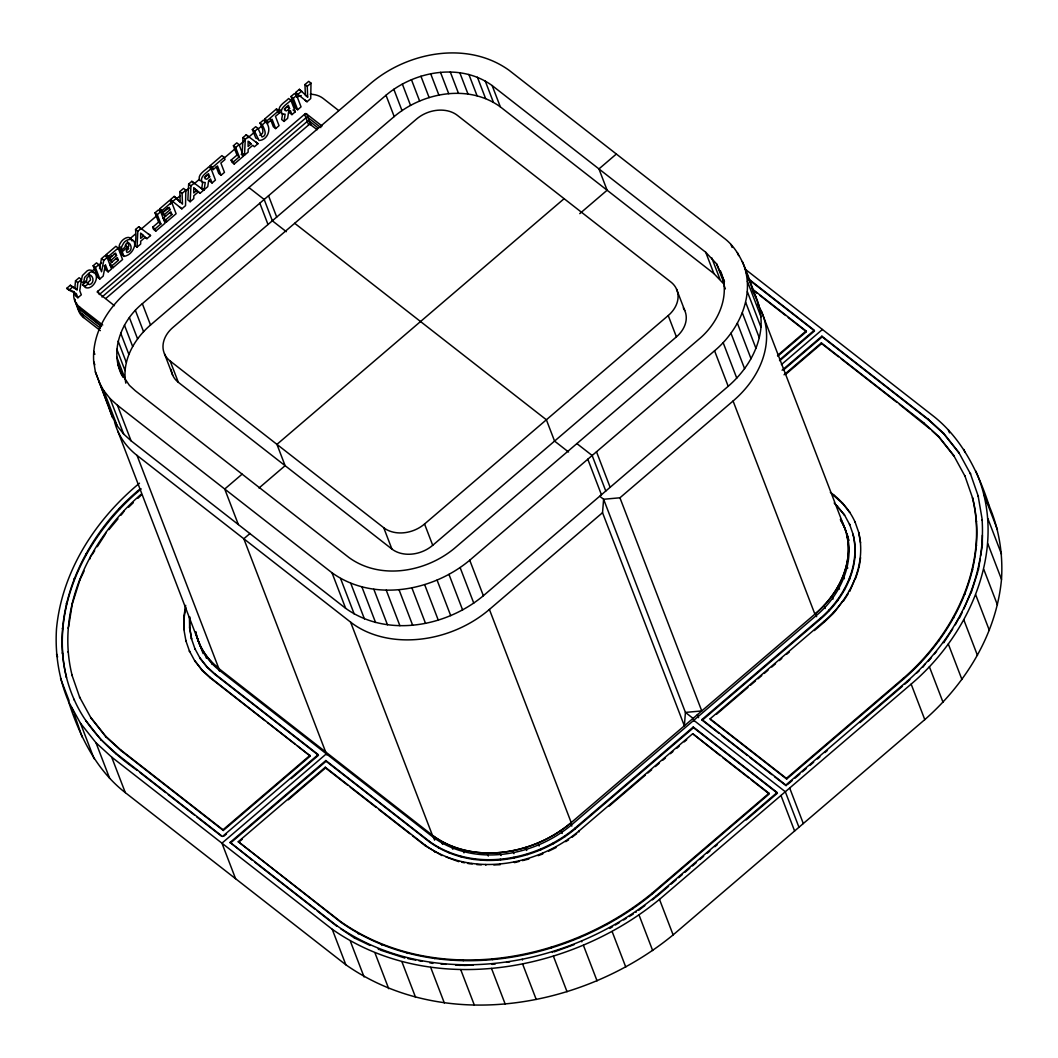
<?xml version="1.0" encoding="UTF-8"?>
<svg xmlns="http://www.w3.org/2000/svg" width="1058" height="1058" viewBox="0 0 1058 1058"><rect width="100%" height="100%" fill="white"/><g stroke="black" fill="none" stroke-linecap="round" stroke-linejoin="round"><path stroke-width="1.5" d="M744.581 268.719L932.706 415.569C961.867 438.171 978.359 472.185 989.428 506.557C999.175 529.529 1003.077 554.471 1001.503 579.348C996.371 634.192 965.57 683.772 924.785 719.625L673.126 934.902C584.241 1007.97 444.241 1033.679 345.847 964.777L125.294 792.614C96.133 770.012 79.641 735.998 68.572 701.626C58.825 678.654 54.923 653.712 56.497 628.836C61.893 571.175 95.564 519.544 139.484 483.202M137.156 770.369C111.037 751.854 87.034 729.16 74.06 699.325L74.338 700.026C40.984 625.106 79.985 538.443 139.669 489.272M66.231 676.71L66.495 677.411C49.21 606.419 87.298 533.682 141.203 488.915M264.897 720.591L210.41 678.046L202.343 670.693L194.884 660.906L202.078 669.979L210.132 677.345L310.311 756.034L223.291 830.477L120.89 750.545L105.906 736.871L91.133 718.237L79.548 697.024L79.826 697.725L71.918 674.964L72.182 675.678C55.056 607.966 90.433 538.072 141.124 494.271M93.712 361.81C91.821 334.844 106.607 309.452 126.51 292.286L371.332 82.855C408.533 51.67 467.848 40.64 509.07 70.278L723.632 237.772C742.69 251.897 747.411 276.416 755.994 297.073C760.028 306.582 761.641 316.924 760.993 327.226C758.85 350.449 745.52 371.265 728.195 386.302L483.374 595.733C446.185 626.918 386.871 637.948 345.635 608.31L131.073 440.816L123.707 434.084L117.279 425.977L112.346 417.037L95.392 371.913L93.712 361.81L94.85 364.772M121.855 375.339C109.291 350.291 121.855 320.349 142.341 303.699L386.011 95.246C414.604 71.045 460.455 62.475 492.155 85.566L705.726 252.267L716.623 263.931L724.479 281.428M125.809 383.181C121.577 360.99 134.062 339.076 150.527 325.018L394.198 116.565C422.777 92.363 468.641 83.78 500.341 106.871L713.899 273.586L723.831 284.007M195.161 661.62L189.382 650.921L189.647 651.635L185.666 640.183L185.93 640.897L183.788 628.888L183.788 617.224L185.679 605.374M185.705 607.57L184.066 617.925L184.066 629.603L183.788 628.888M189.567 627.751L189.58 616.695L189.845 628.452L191.617 639.164L189.567 627.751L189.845 628.452M720.392 270.769C731.184 295.261 718.131 323.325 698.73 339.367L455.059 547.806C426.467 572.021 380.615 580.591 348.915 557.5L135.345 390.786L129.367 385.324L120.678 372.297M98.711 381.515L103.644 390.455L110.072 398.562L117.438 405.293L332 572.775C373.223 602.425 432.537 591.396 469.739 560.211L714.56 350.78C739.687 329.845 756.351 293.331 742.359 261.551M702.234 720.26L701.957 719.546L820.162 618.441C843.914 598.193 860.749 565.845 853.013 534.211C861.397 565.964 844.324 598.775 820.426 619.142L702.234 720.26L719.017 733.353M786.663 779.058L786.398 778.344L903.241 678.39C953.787 634.721 988.952 565.25 972.447 497.696L972.725 498.397C989.217 565.964 954.065 635.435 903.506 679.104L786.663 779.058L710.394 719.519L710.13 718.805L824.116 621.297C849.151 599.939 866.859 565.818 858.699 532.465L860.577 542.86M774.509 776.678L786.134 785.75L785.856 785.036L907.195 681.246C953.033 641.188 986.426 582.059 982.089 519.756L982.353 520.47L978.134 495.951L978.412 496.665L970.305 473.336L970.57 474.05L958.707 452.295L943.564 433.198L928.223 419.193L821.894 336.193L782.1 370.221M980.607 555.979L982.353 545.055L982.353 535.229M68.572 701.626L80.448 723.196L95.987 742.769L111.659 757.092L332.212 929.255C430.606 998.157 570.606 972.434 659.491 899.379L911.15 684.103C970.596 633.716 1009.041 546.523 975.793 471.035M181.844 208.823L170.444 199.631L174.213 196.404L180.204 202.343L179.794 191.63L183.537 188.417L185.824 190.202L185.534 205.662L181.844 208.823L179.556 207.037M304.969 84.547L307.256 86.333L307.666 97.045L305.378 95.26L304.969 84.547L308.711 81.347L310.999 83.132L310.721 98.579L307.018 101.74L304.73 99.955M144.642 236.899L146.93 238.685L150.54 235.59L138.717 226.756L135.543 229.48C136.575 239.055 136.032 254.065 123.998 256.433L121.71 254.647L119.898 249.939L122.186 251.725L123.998 256.433M125.638 245.033L128.653 248.723L126.299 250.733L126.986 252.505C136.244 250.614 127.317 235.18 124.844 247.334L121.591 250.124L121.472 247.956A5.845 3.399 -52 0 1 122.794 244.636C125.201 238.513 135.45 236.608 134.683 245.363L137.037 247.149L137.831 231.266L141.005 228.541L138.717 226.756M203.652 190.162L191.829 181.328L188.655 184.052L187.861 199.936L190.149 201.721L193.786 198.613L193.786 195.77L198.415 191.802L200.041 193.257L203.652 190.162L201.364 188.377M190.149 201.721L190.943 185.838L194.117 183.113L191.829 181.328M258.007 143.676L246.17 134.842L242.996 137.566L242.203 153.436L244.491 155.222L248.127 152.127L248.127 149.284L252.756 145.316L254.383 146.771L258.007 143.676L255.719 141.891M244.491 155.222L245.284 139.352L248.458 136.627L246.17 134.842M758.044 304.849A101.052 77.644 -21 0 1 733.075 401.008L619.935 497.789L603.615 499.27L685.425 712.418L684.354 725.814L602.531 512.68L603.615 499.27L599.793 496.295M74.827 288.014L75.515 280.833L79.152 277.725L81.44 279.51L79.747 290.699L81.321 294.812L77.895 297.748L75.607 295.962L74.02 291.849L66.694 288.371L70.344 285.25L77.115 289.799L77.803 282.618L81.44 279.51M68.598 626.878L72.209 604.171L79.879 579.903L84.124 570.989M195.823 631.904C198.428 646.279 207.09 659.068 218.358 668.167L432.907 835.661C474.143 865.299 533.457 854.269 570.646 823.084L815.467 613.666C837.949 594.53 853.912 563.954 846.598 534.025L849.032 540.387M860.604 557.632L858.964 567.987L858.686 567.286M980.118 559.087L978.385 570.011L978.108 569.297M202.713 182.148L201.8 187.861L204.128 189.766L207.752 186.658L208.677 180.495L210.502 178.934L212.05 182.981L215.435 180.085L211.045 168.632L208.757 166.847C205.702 170.259 196.669 174.544 199.817 180.534L201.642 181.103M282.605 113.814L281.679 119.514L284.02 121.419L287.644 118.324L288.556 112.161L290.395 110.587L291.942 114.634L295.327 111.751L290.924 100.298L288.636 98.513C285.594 101.925 276.561 106.21 279.709 112.201L281.521 112.77M284.02 121.419L285.131 114.171L281.997 113.986C278.849 107.995 287.882 103.71 290.924 100.298M99.531 268.573L101.475 258.628L104.848 255.732L107.136 257.517L111.54 268.97L108.154 271.853L105.866 270.068L104.226 265.796M107.136 257.517L103.763 260.413L101.542 271.774L98.804 264.659L96.516 262.86L93.144 265.756L97.534 277.196L99.822 278.981L103.181 276.112L105.416 264.738L108.154 271.853M855.697 578.329L858.501 569.469M971.019 593.34L977.896 571.558M89.785 559.1L90.922 555.41M959.593 617.846L962.33 612.106M963.693 609.236L970.252 594.186M92.059 554.776L94.678 550.742M97.283 546.695L105.112 534.581M843.319 601.288L848.119 593.855M952.676 628.955L943.749 642.761L943.471 642.061M955.348 624.802L958.641 618.573M108.987 529.622L117.98 518.817M120.982 515.22L122.979 512.813M834.736 611.881L842.247 601.817M928.355 661.237L931.437 657.547M934.518 653.857L936.568 651.384M322.042 126.034L306.727 114.079L305.709 113.497L304.585 114.264L97.098 291.942L114.449 305.709M126.841 249.516L128.904 245.972L127.502 241.555M128.626 507.179L133.268 502.735M137.924 498.305L141.402 494.972M814.369 630.568L824.394 621.998L833.757 613.045L833.492 612.344M904.96 684.103L909.84 679.686M916.969 672.888L919.349 670.613M922.907 667.214L925.009 664.226M112.135 255.547L108.934 258.271L109.728 260.321L112.016 262.106L111.222 260.056L116.539 255.507L115.613 253.1L109.318 258.483L107.03 256.697L106.21 254.568L115.891 246.289L118.179 248.075L122.569 259.527L112.915 267.793L110.627 266.008L109.807 263.878L117.332 257.557L118.377 260.294L112.095 265.664L112.915 267.793M154.997 212.83L158.383 209.947L160.671 211.732L165.061 223.185L155.791 231.107L153.503 229.322L152.696 227.192L158.581 222.167L154.997 212.83L157.285 214.629L160.869 223.952L154.984 228.978L155.791 231.107M162.469 212.486L163.249 214.536L165.537 216.321L159.732 208.783L169.412 200.504L171.7 202.29L176.104 213.742L166.437 221.995L164.149 220.209L163.342 218.093L170.854 211.772L171.899 214.509L165.63 219.879L166.437 221.995M221.069 175.271L217.498 165.947L213.28 169.544L210.992 167.759L210.185 165.63L221.902 155.605L224.19 157.391L225.01 159.52L220.871 163.051L224.455 172.375L221.069 175.271L218.781 173.486L216.229 166.82M233.408 145.753L236.794 142.87L239.082 144.655L243.472 156.108L234.215 164.03L231.927 162.244L231.107 160.115L236.992 155.09L233.408 145.753L235.696 147.538L239.28 156.875L233.395 161.9L234.215 164.03M252.333 129.565L255.719 126.669L258.007 128.468L262 137.011C268.044 135.358 263.918 128.296 262.278 124.818L259.99 123.019L263.389 120.123L265.677 121.908C272.237 128.388 267.74 140.211 259.012 140.489L254.621 131.351L252.333 129.565L255.838 138.109L257.848 138.823M275.662 128.573L272.078 119.25L267.872 122.86L265.584 121.075L264.764 118.932L276.482 108.908L278.77 110.693L279.59 112.822L275.464 116.367L279.034 125.677L275.662 128.573L273.374 126.788L270.306 118.8M290.99 96.503L294.362 93.62L296.65 95.405L301.041 106.858L297.668 109.741L295.38 107.956L290.99 96.503L293.278 98.288L297.668 109.741M307.018 101.74L295.618 92.549L299.388 89.322L307.666 97.045M66.694 288.371L68.982 290.156L72.632 287.035L77.115 289.799M99.822 278.981L95.432 267.542L98.804 264.659M109.318 258.483L108.498 256.353L118.179 248.075M157.285 214.629L160.671 211.732M164.757 214.271L170.073 209.722L169.148 207.315L162.839 212.698L162.019 210.568L171.7 202.29M179.794 191.63L182.082 193.416L182.492 204.128L176.501 198.19L172.732 201.417L170.444 199.631M182.082 193.416L185.824 190.202M211.045 168.632C207.99 172.044 198.957 176.329 202.104 182.32L205.239 182.518L204.128 189.766M213.28 169.544L212.473 167.415L224.19 157.391M235.696 147.538L239.082 144.655M254.621 131.351L258.007 128.468M262.278 124.818L265.677 121.908M267.872 122.86L267.052 120.731L278.77 110.693M293.278 98.288L296.65 95.405M301.675 91.107L297.906 94.334L295.618 92.549M307.256 86.333L310.999 83.132M91.61 271.496L94.109 269.354M99.108 265.082L101.608 262.939M117.874 249.027L120.374 246.898M130.372 238.328L135.384 234.056M141.64 228.7L156.637 215.858M170.404 204.101L172.904 201.959M176.66 198.745L180.402 195.532M185.414 191.26L189.157 188.046M194.169 183.761L199.168 179.49M224.177 158.092L235.431 148.464M239.187 145.25L244.186 140.978M247.942 137.765L254.198 132.409M257.954 129.208L261.696 125.995M277.963 112.082L280.463 109.939M163.527 211.574L167.786 207.937L170.073 209.722M93.474 272.66L91.623 270.332L89.599 269.988A7.313 4.245 -52 0 0 87.166 270.874L82.405 275.543L81.149 281.269L83.437 283.055L86.809 280.172L86.875 278.109L89.15 275.622A2.605 1.521 -52 0 1 90.697 275.265C94.003 277.54 93.884 283.676 89.414 284.628L85.923 281.983L82.564 284.853L85.341 286.361M122.186 251.725L127.925 246.818M209.682 176.805L206.667 179.252L205.014 178.723L205.543 176.302L208.479 173.657L209.682 176.805L207.394 175.02L204.379 177.466M289.575 108.471L286.546 110.918L284.893 110.389L285.422 107.969L288.358 105.311L289.575 108.471L287.287 106.686L284.258 109.133M143.676 235.802L140.661 238.381L140.648 233.117L143.676 235.802L141.388 234.016M251.13 143.875L248.114 146.454L248.101 141.19L251.13 143.875L248.842 142.089M82.564 284.853L84.852 286.639L88.211 283.769M137.037 247.149L140.674 244.041L140.674 241.198L145.303 237.243L146.93 238.685M101.978 297.02L307.309 121.379L308.433 120.599L309.452 121.181L318.392 128.163M105.84 298.435L308.672 124.923L309.796 124.156L317.202 129.711M242.123 474.143L224.719 489.034L238.354 524.556M564.126 198.692L276.945 444.373L285.118 465.679L259.012 488.016M616.351 154.032L598.947 168.923L607.12 190.228L579.771 213.623M250.032 533.457L243.816 538.773L326.79 754.923M170.153 361.016L383.723 527.717A29.717 22.84 -21 0 0 424.549 524.001L668.22 315.548A29.717 22.84 -21 0 0 670.917 282.05L457.347 115.335A29.717 22.84 -21 0 0 416.521 119.065L172.851 327.517A29.717 22.84 -21 0 0 170.153 361.016L178.339 382.322L391.896 549.036A29.717 22.84 -21 0 0 432.722 545.306L676.406 336.867A29.717 22.84 -21 0 0 683.283 307.852M223.291 830.477L223.013 829.776L310.034 755.319M777.498 355.448L806.103 330.982L751.656 288.49M777.775 356.149L806.368 331.696L806.103 330.982M779.455 360.011L814.263 330.241L748.125 278.611M223.992 836.111L226.478 833.995M291.122 778.688L318.471 755.293L214.88 674.422L207.17 667.373L200.359 658.79L194.87 648.62L195.148 649.334L191.353 638.45M779.72 360.725L814.541 330.942L748.403 279.312M114.528 421.626A101.052 77.644 -21 0 0 137.037 455.416L350.595 622.13A101.052 77.644 -21 0 0 489.404 609.448L602.531 512.68M326.367 753.838L221.942 843.173L235.577 878.695M781.399 364.587L822.423 329.488M230.102 842.419L325.838 760.53L429.429 841.401C473.032 872.678 535.705 861.04 575.063 828.11L693.255 726.991L777.154 792.482L655.828 896.271C569.085 967.594 432.444 992.695 336.444 925.433L230.102 842.419L252.426 860.339M230.379 843.133L326.102 761.244L325.838 760.53M783.621 369.864L822.159 336.894L821.894 336.193M238.262 841.679L325.295 767.235L425.197 845.223C471.18 878.127 537.226 865.88 578.726 831.204L692.712 733.697L768.994 793.236L769.259 793.936L652.429 893.891C567.842 963.468 434.56 987.947 340.941 922.325L238.262 841.679L340.663 921.611C434.296 987.246 567.564 962.754 652.151 893.177L768.994 793.236M784.057 374.796L821.352 342.885L923.753 422.83L938.737 436.504L953.509 455.125L965.081 476.351L964.803 475.637L972.725 498.397M238.539 842.393L242.269 839.192M288.265 799.848L325.573 767.936L325.295 767.235M785.565 374.439L821.63 343.599L821.352 342.885M326.102 761.244L429.693 842.115C473.296 873.379 535.983 861.741 575.327 828.811L693.532 727.706L693.255 726.991M609.064 806.196L645.393 775.117M647.893 772.975L651.649 769.761M655.418 766.547L659.174 763.334M662.93 760.12L665.429 757.978M670.441 753.693L672.954 751.55M676.71 748.337L679.21 746.194M684.222 741.909L686.721 739.754M716.663 714.15L747.98 687.369M750.479 685.227L755.491 680.942M757.991 678.8L761.76 675.573M764.26 673.43L768.015 670.217M771.771 667.003L775.54 663.789M779.296 660.576L781.796 658.433M786.808 654.148L789.308 652.006M668.603 886.287L656.092 896.986L655.828 896.271M671.103 884.144L676.102 879.872M678.614 877.73L682.357 874.516M684.87 872.374L689.869 868.102M692.368 865.96L696.124 862.746M699.88 859.532L703.623 856.332M707.379 853.118L709.878 850.976M714.891 846.691L717.39 844.562M746.155 819.95L777.432 793.196L693.532 727.706M787.377 784.679L792.389 780.407M794.889 778.265L799.888 773.98M802.387 771.837L806.143 768.637M809.899 765.423L813.655 762.21M817.398 758.996L819.91 756.867M824.909 752.582L827.409 750.439M859.929 722.614L902.461 686.245M571.994 837.288L576.663 833.704M638.596 910.396L644.851 905.608M652.35 899.855L654.849 897.951M565.713 841.665L568.49 839.973L568.212 839.259M612.608 926.702L609.844 928.395L609.567 927.694M615.372 925.009L619.512 922.47M623.665 919.931L626.429 918.238M629.193 916.545L633.332 914.006M548.639 851.161L556.019 847.603L555.754 846.903M538.086 855.671L542.728 853.991L542.45 853.29M554.088 951.896L574.124 944.649M259.713 135.226C265.743 133.572 261.63 126.497 259.99 123.019M519.306 861.41L514.558 862.614L514.281 861.9M522.48 860.617L528.828 859.03M121.71 254.647L122.913 254.462M495.356 963.917L492.168 964.38L491.891 963.666M506.531 962.304L509.718 961.841M493.821 864.928L500.169 864.69L499.892 863.976M463.682 965.451L473.177 965.094M476.629 864.545L481.271 864.889M440.961 963.97L445.841 964.327M455.601 965.041L460.481 965.399M461.658 862.23L464.621 862.799M467.57 863.368L470.519 863.923M407.925 958.614L415.715 960.095M418.823 960.69L421.93 961.286M429.707 962.78L432.828 963.375L432.55 962.661M380.113 950.018L404.817 958.019L404.54 957.305M68.982 290.156L76.308 293.635L77.895 297.748M412.501 835.807L425.475 845.924L441.966 855.578M340.821 928.884L354.523 938.023L370.075 945.455M822.159 336.894L928.501 419.907L943.829 433.899L958.984 453.009L958.707 452.295M753.23 290.209L757.118 293.238M759.71 295.261L785.631 315.496M788.223 317.532L806.368 331.696M821.63 343.599L838.478 356.758M841.07 358.781L896.8 402.291M899.393 404.315L929.784 428.794M830.332 492.287C841.017 500.077 849.852 510.313 855.261 522.44L854.983 521.739L858.977 533.179M831.905 494.007L842.565 503.396L849.759 512.456L849.481 511.755M338.639 110.521L323.126 98.407A23.779 18.264 -21 0 0 310.245 94.228M320.852 127.595L308.09 117.623L307.071 117.054L305.947 117.822L99.359 294.547L97.997 290.99M293.04 109.966L295.327 111.751M291.942 114.634L289.654 112.849L288.622 110.151M279.59 112.822L277.302 111.037L276.482 108.908M264.764 118.932L267.052 120.731M242.996 137.566L245.284 139.352M241.184 154.309L243.472 156.108M236.992 155.09L239.28 156.875M231.107 160.115L233.395 161.9M248.921 187.57L264.183 199.473L272.356 220.791L286.348 231.702M294.693 223.291L546.378 419.775L554.564 441.08L568.543 452.004M576.888 443.593L592.149 455.495L605.784 491.018M210.185 165.63L212.473 167.415M209.762 181.196L212.05 182.981M188.655 184.052L190.943 185.838M194.5 188.575L198.415 191.802M200.041 193.257L196.127 190.017M174.213 196.404L176.501 198.19M169.611 212.724L171.899 214.509M159.732 208.783L162.019 210.568M163.342 218.093L165.63 219.879M158.581 222.167L160.869 223.952M152.696 227.192L154.984 228.978M148.252 233.805L150.54 235.59M135.543 229.48L137.831 231.266M121.591 250.124L119.303 248.339L119.184 246.17A5.845 3.399 -52 0 1 120.506 242.851C122.569 238.804 130.359 233.963 132.052 240.959M710.13 718.805L786.398 778.344M114.251 253.722L116.539 255.507M116.089 258.509L118.377 260.294M106.21 254.568L108.498 256.353M701.957 719.546L785.856 785.036M721.596 735.376L747.411 755.518M749.99 757.541L771.93 774.668M108.934 258.271L111.222 260.056M109.807 263.878L112.095 265.664M693.797 720.3L785.314 791.741L798.962 827.263M101.475 258.628L103.763 260.413M93.144 265.756L95.432 267.542M720.141 755.597L692.712 733.697M722.72 757.607L748.575 777.789M751.167 779.812L767.976 792.931M75.515 280.833L77.803 282.618M70.344 285.25L72.632 287.035M74.153 291.585A23.779 18.264 -21 0 0 79.456 306.86L102.719 325.018M99.465 324.608L80.911 309.227M75.078 299.269A23.779 18.264 -21 0 0 80.818 310.404L101.502 326.552M76.441 302.813A23.779 18.264 -21 0 0 82.18 313.962L100.272 328.086M78.239 309.558A23.779 18.264 -21 0 0 83.542 317.506L100.351 330.625M200.359 658.79L200.081 658.076L206.892 666.672L214.615 673.708L318.207 754.579L222.471 836.468L116.142 753.455L100.801 739.463L85.658 720.366L85.923 721.067M267.502 722.614L294.746 743.88M297.338 745.903L310.311 756.034M325.573 767.936L347.619 785.155M350.211 787.192L376.172 807.439M378.764 809.463L409.896 833.77M91.133 718.237L90.856 717.536L105.628 736.156L120.612 749.831L223.013 829.776M139.749 772.393L165.683 792.64M168.275 794.664L194.222 814.911M196.814 816.935L221.453 836.164M255.018 862.363L314.662 908.928M317.255 910.964L336.709 926.147L336.444 925.433M932.098 430.897L939.001 437.219L953.774 455.839L953.509 455.125M834.167 502.973L844.284 514.585L849.759 524.755L849.495 524.041L853.29 534.925M835.529 504.692L837.738 506.703L837.473 505.989M299.388 89.322L301.385 91.305M838.716 507.933L844.548 515.286L844.284 514.585M85.923 281.983L88.012 282.539L90.512 279.947L89.242 274.101M84.852 286.639L85.513 287.578C93.593 290.646 101.753 273.797 91.887 271.774A7.313 4.245 -52 0 0 89.454 272.66L84.693 277.328L83.437 283.055M986.254 500.804L989.428 506.557M752.476 290.685L755.994 297.073M840.449 519.319C860.088 551.707 843.557 593.3 816.207 615.584L571.386 825.002C534.184 856.187 474.87 867.216 433.648 837.579L219.085 670.084C208.452 661.607 200.557 649.876 197.039 636.718M840.488 519.967L844.006 526.342M983.821 494.218L997.456 529.741M963.904 449.465L965.041 452.427M987.868 518.618L1001.503 554.141M948.378 429.879L949.515 432.841M987.868 543.825L1001.503 579.348M943.564 433.198L943.829 433.899M976.296 520.906L976.574 521.607M982.075 544.354L982.353 545.055M938.737 436.504L939.001 437.219M928.223 419.193L928.501 419.907M976.296 544.87L976.56 545.584M983.795 569.389L997.43 604.911M923.753 422.83L924.018 423.531M972.421 569.204L972.699 569.905M975.74 594.9L989.375 630.423M964.764 593.459L965.041 594.173M963.838 619.895L977.473 655.431M953.443 617.237L953.721 617.951M948.299 643.978L961.934 679.5M938.658 640.143L938.922 640.844M929.374 666.699L943.009 702.221M920.658 661.753L920.923 662.467M842.287 502.682L842.565 503.396M911.15 684.103L924.785 719.625M854.785 544.91L855.062 545.624M907.195 681.246L907.46 681.96M834.233 495.316L834.498 496.03M903.241 678.39L903.506 679.104M761.403 311.303L845.699 530.785M846.731 533.457L847.881 536.459M745.678 271.152L759.313 306.675M854.785 555.966L855.062 556.68M737.426 252.611L738.563 255.573M747.358 281.256L760.993 316.778M730.999 244.504L732.136 247.466M747.358 291.704L760.993 327.226M852.999 567.181L853.277 567.895M854.957 579.096L849.719 591.382L849.455 590.668M745.665 302.297L759.3 337.819M846.585 565.17L847.736 568.186M849.468 578.369L849.746 579.083M742.332 312.851L755.967 348.386M843.239 575.737L844.403 578.739M844.244 589.346L844.522 590.047M722.931 278.109L724.095 281.15M716.623 263.931L724.227 283.729M724.214 285.832L725.378 288.874M737.4 323.219L751.035 358.741M838.32 586.092L839.47 589.108M711.717 257.742L719.89 279.048M705.726 252.267L713.899 273.586M837.433 599.899L837.698 600.613M730.959 333.191L744.607 368.713M831.879 596.064L833.03 599.079M829.128 609.871L829.406 610.572M723.13 342.594L736.765 378.129M824.037 605.48L825.187 608.482M824.116 621.297L824.394 621.998M820.162 618.441L820.426 619.142M714.56 350.78L728.195 386.302M815.467 613.666L816.617 616.669M733.075 401.008L814.898 614.156A101.052 77.644 -21 0 0 840.594 519.253M676.551 289.165L684.738 310.483M668.22 315.548L676.406 336.867M789.678 788.012L803.313 823.547M780.963 795.457L794.611 830.993M492.155 85.566L500.341 106.871M485.212 80.924L493.385 102.242M477.396 77.194L485.582 98.513M468.879 74.43L477.065 95.749M459.794 72.698L467.98 94.003M619.935 497.789L701.758 710.936L685.425 712.418L693.056 718.369L694.207 721.384M596.5 451.779L610.135 487.302M697.407 714.653L698.558 717.655M450.298 71.997L458.471 93.316M440.538 72.367L448.724 93.686M587.798 459.212L601.433 494.747M430.699 73.795L438.885 95.101M420.939 76.242L429.125 97.561M411.443 79.681L419.616 100.999M402.344 84.045L410.53 105.364M393.827 89.269L402 110.587M386.011 95.246L394.198 116.565M659.491 899.379L673.126 934.902M652.151 893.177L652.429 893.891M639.045 915.051L652.68 950.573M635.832 911.599L636.109 912.313M632.605 908.161L632.882 908.875M306.727 114.079L310.814 124.738M304.585 114.264L308.672 124.923M578.726 831.204L579.004 831.919M575.063 828.11L575.327 828.811M489.404 609.448L571.214 822.595A101.052 77.644 -21 0 1 432.418 835.265L350.595 622.13M469.739 560.211L483.374 595.733M570.646 823.084L571.809 826.1M612.132 931.543L625.767 967.065M607.001 923.846L607.279 924.547M564.998 835.82L565.263 836.534M460.124 567.577L473.759 603.1M561.031 830.451L562.195 833.466M553.189 843.054L553.453 843.768M448.976 574.401L462.611 609.937M424.549 524.001L432.722 545.306M583.421 945.323L597.056 980.859M581.556 941.144L581.834 941.858M579.691 936.965L579.969 937.666M540.585 849.098L540.863 849.812M437.086 580.115L450.721 615.65M537.993 843.001L539.144 846.003M424.642 584.611L438.276 620.147M525.562 847.498L526.712 850.5M527.426 853.859L527.691 854.573M268.534 195.756L276.707 217.075M551.139 947.294L551.416 947.994M552.263 951.737L552.541 952.451M553.4 956.181L567.035 991.716M411.879 587.825L425.514 623.347M512.786 850.698L513.95 853.713M513.91 857.258L514.175 857.972M259.832 203.202L268.005 224.508M383.723 527.717L391.896 549.036M399.011 589.69L412.646 625.212M499.918 852.563L501.069 855.565M500.275 859.228L500.553 859.942M386.249 590.166L399.884 625.688M487.156 853.039L488.307 856.054M486.759 859.731L487.037 860.445M521.832 954.647L522.11 955.361M522.202 959.289L522.48 960.003M485.622 864.518L485.9 865.219M522.586 963.931L536.221 999.453M373.818 589.253L387.453 624.775M473.6 858.779L473.865 859.493M471.723 863.5L472 864.214M361.929 586.978L375.564 622.501M462.835 849.865L463.986 852.867M460.997 856.372L461.275 857.073M458.431 860.947L458.709 861.662L445.973 856.914M350.78 583.368L364.415 618.89M451.687 846.255L452.837 849.257M492.274 958.918L492.539 959.632M449.2 852.55L449.478 853.251M491.507 968.414L505.142 1003.936M340.57 578.488L354.205 614.01M441.477 841.375L442.628 844.377M438.382 847.379L438.66 848.093M332 572.775L345.635 608.31M432.907 835.661L434.64 840.171M434.56 851.465L434.838 852.179M429.429 841.401L429.693 842.115M425.197 845.223L425.475 845.924M462.968 960.029L463.245 960.73M461.83 964.803L462.108 965.504M460.706 969.578L474.341 1005.1M434.415 957.94L434.693 958.654M430.685 967.382L444.32 1002.918M407.105 952.716L407.383 953.43M401.974 961.894L415.609 997.416M164.519 353.901L172.705 375.22M142.341 303.699L150.527 325.018M381.515 944.424L381.793 945.138M135.384 310.351L143.557 331.657M378.288 948.801L378.566 949.515M375.074 953.179L388.709 988.701M129.393 317.545L137.566 338.864M358.067 933.222L358.345 933.936M124.46 325.163L132.647 346.482M354.245 937.309L354.523 938.023M120.691 333.085L128.878 354.39M350.423 941.395L364.058 976.918M118.152 341.152L126.325 362.471M340.663 921.611L340.941 922.325M116.856 349.259L125.042 370.565M116.856 357.234L125.042 378.552M118.139 364.957L122.807 377.137M332.212 929.255L345.847 964.777M137.037 455.416L218.847 668.563A101.052 77.644 -21 0 1 195.704 631.943M117.438 405.293L131.073 440.816M218.358 668.167L219.509 671.182M79.456 306.86L80.818 310.404M82.18 313.962L83.542 317.506M93.712 351.362L94.85 354.324M110.072 398.562L123.707 434.084M210.978 661.435L212.142 664.45M214.615 673.708L214.88 674.422M103.644 390.455L117.279 425.977M204.551 653.328L206.416 658.208M95.392 371.913L108.458 405.955M117.848 431.228L203.202 653.712M206.892 666.672L207.17 667.373M210.132 677.345L210.41 678.046M137.17 491.415L137.447 492.115M183.788 617.224L184.066 617.925M202.078 669.979L202.343 670.693M123.707 510.908L123.984 511.609M119.356 508.435L119.62 509.136M105.707 532.518L105.985 533.232M100.894 530.6L101.158 531.314M85.724 554.088L85.989 554.802M79.601 579.202L79.879 579.903M74.113 578.475L74.377 579.189M71.944 603.457L72.209 604.171M66.257 603.364L66.522 604.078M120.612 749.831L120.89 750.545M68.069 627.778L68.347 628.492M116.142 753.455L116.406 754.169M105.628 736.156L105.906 736.871M62.29 628.307L62.554 629.021M111.659 757.092L125.294 792.614M68.069 651.754L68.334 652.469M100.801 739.463L101.079 740.177M62.277 652.905L62.554 653.606M95.987 742.769L109.622 778.304M56.497 654.042L57.621 657.005M80.448 723.196L94.096 758.718M60.544 678.442L69.061 700.647M71.904 708.053L73.61 712.484M109.027 407.436L112.346 417.037M74.179 713.965L82.207 737.148M290.461 101.383A23.779 18.264 -21 0 1 292.868 99.545M296.862 97.23A23.779 18.264 -21 0 1 301.213 95.537M178.339 382.322A29.717 22.84 -21 0 1 171.224 369.414M196.788 190.374L193.773 192.953L193.759 187.676L196.788 190.374"/></g></svg>
